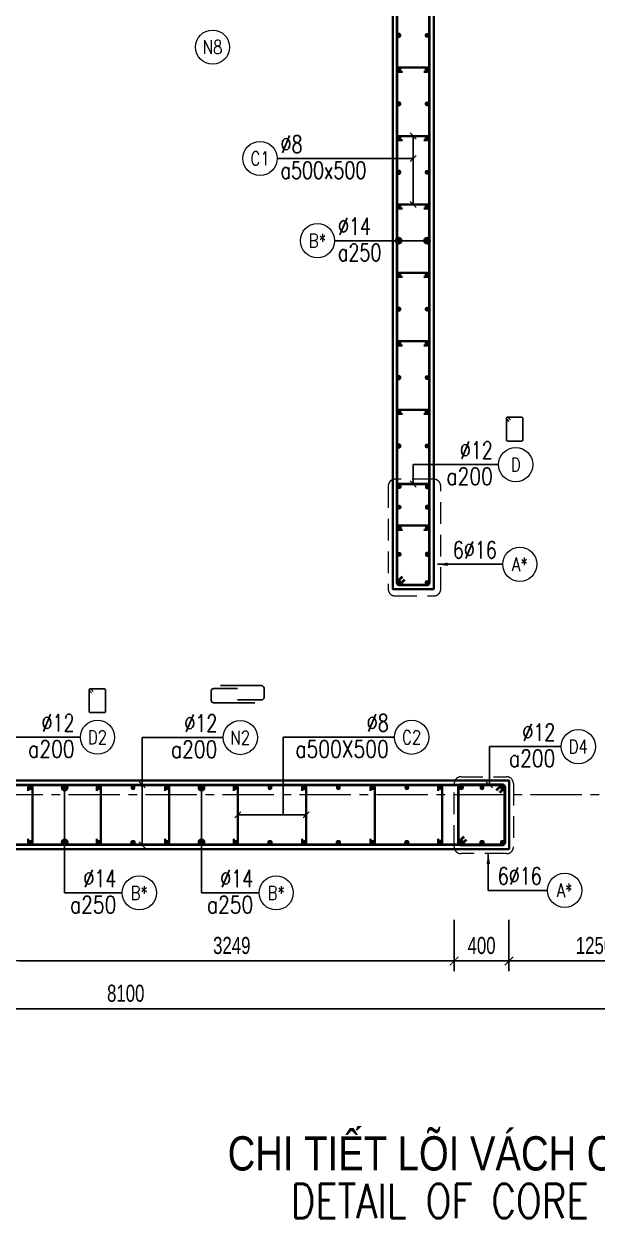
# Model space of a CAD drawing. Header units: millimetres. Extents: x 988833 to 1318015, y -9365 to 47591.
# Drawn here: x 1141246 to 1145433, y 30313 to 39039 of the extents above; entities that cross this region are included whole.
import ezdxf
from ezdxf.enums import TextEntityAlignment as Align

# ---------------------------------------------------------------- set-up
doc = ezdxf.new("R2010")
doc.units = ezdxf.units.MM
doc.header["$MEASUREMENT"] = 0
doc.linetypes.add('HIDDEN2', pattern=[4.7625, 3.175, -1.5875])
doc.linetypes.add('OF_Grid_1$0$CENTER2', pattern=[1.125, 0.75, -0.125, 0.125, -0.125])
doc.layers.get('0').update_dxf_attribs({"lineweight": 20})
doc.layers.get('Defpoints').update_dxf_attribs({"color": 151, "lineweight": 9})
for name, color, linetype, lineweight in [('KC-LEADER', 153, 'Continuous', 18), ('KC-THEP', 6, 'Continuous', 40), ('NDC_S_ANNO', 7, 'Continuous', 20), ('NDC_S_DIM', 1, 'Continuous', 15), ('NDC_S_ENG TITLE', 3, 'Continuous', 20), ('NDC_S_HIDDEN', 8, 'HIDDEN2', 13), ('NDC_S_LEADER', 1, 'Continuous', 15), ('NDC_S_REBAR', 4, 'Continuous', 35), ('NDC_S_STIRRUP', 4, 'Continuous', 40), ('NDC_S_TEXT SYMBOL', 7, 'Continuous', 20), ('NDC_S_VN TEXT', 7, 'Continuous', 20), ('NDC_S_VN TITLE', 6, 'Continuous', 35), ('NDC_S_WALL', 6, 'Continuous', 35), ('OF_Grid_1$0$NDC_S_AXIS', 5, 'OF_Grid_1$0$CENTER2', 13)]:
    doc.layers.add(name, color=color, linetype=linetype, lineweight=lineweight)
doc.layers.add('Leader', color=6, linetype='Continuous')
doc.layers.add('Ligature', color=1, linetype='Continuous')
doc.styles.add('NDC_ANNO', font='', dxfattribs={"width": 0.8})
doc.styles.add('NDC_DIM', font='', dxfattribs={"width": 0.75})
doc.styles.add('NDC_EN TXT', font='romans.shx', dxfattribs={"width": 0.8})
doc.styles.add('NDC_VIE TXT', font='arial.ttf', dxfattribs={"width": 0.8})
doc.styles.get('NDC_ANNO').set_extended_font_data('Dotum')
doc.styles.get('NDC_DIM').set_extended_font_data('Dotum')
doc.dimstyles.new('NDC_dim_30', dxfattribs={"dimscale": 30, "dimtxt": 2.5, "dimasz": 1.5, "dimexe": 1.5, "dimexo": 2.5, "dimgap": 1, "dimtad": 1, "dimdec": 0, "dimzin": 0, "dimdsep": 46, "dimtxsty": 'NDC_DIM', "dimblk": 'DIMMARK', "dimcen": 0.09, "dimdle": 1.2, "dimclrd": 1, "dimclre": 1, "dimclrt": 3, "dimadec": 0, "dimazin": 0, "dimtfac": 1, "dimtdec": 0, "dimtix": 1, "dimtofl": 0, "dimtmove": 0, "dimatfit": 3, "dimfxl": 6, "dimfxlon": 1, "dimtolj": 1, "dimtzin": 0, "dimarcsym": 0})
doc.dimstyles.new('NDC_dim_50', dxfattribs={"dimscale": 50, "dimtxt": 2.5, "dimasz": 1.5, "dimexe": 1.5, "dimexo": 2.5, "dimgap": 1, "dimtad": 1, "dimdec": 0, "dimzin": 0, "dimdsep": 46, "dimtxsty": 'NDC_DIM', "dimblk": 'DIMMARK', "dimcen": 0.09, "dimdle": 1.2, "dimclrd": 1, "dimclre": 1, "dimclrt": 3, "dimadec": 0, "dimazin": 0, "dimtfac": 1, "dimtdec": 0, "dimtix": 1, "dimtofl": 0, "dimtmove": 0, "dimatfit": 3, "dimfxl": 6, "dimfxlon": 1, "dimtolj": 1, "dimtzin": 0, "dimarcsym": 0})

# ---------------------------------------------------------------- blocks, each defined once
blk = doc.blocks.new('Drawing name_symbol')
at = {"layer": 'NDC_S_ENG TITLE', "style": 'NDC_EN TXT', "width": 0.8}
blk.add_attdef('SECTDET1', text='', height=5, dxfattribs=at).set_placement((0, 1.01), align=Align.CENTER)
at = {"layer": 'NDC_S_TEXT SYMBOL', "lineweight": 25, "style": 'NDC_ANNO', "width": 0.8}
blk.add_attdef('SSCALE', text='', height=2.5, dxfattribs=at).set_placement((0, -4), align=Align.CENTER)
at = {"layer": 'NDC_S_VN TITLE', "style": 'NDC_VIE TXT', "width": 0.8}
blk.add_attdef('SECTDET2', text='', height=5, dxfattribs=at).set_placement((0, 7.97), align=Align.CENTER)
blk = doc.blocks.new('THEP')
at = {"layer": 'KC-LEADER', "color": 6}
blk.add_circle((0, 0), 14, dxfattribs=at)
at = {"layer": 'KC-THEP'}
for p, q in [((-14, 0), (14, 0)), ((9.9, 9.9), (-9.9, -9.9)), ((-9.9, 9.9), (9.9, -9.9)), ((0, 14), (0, -14))]:
    blk.add_line(p, q, dxfattribs=at)
blk = doc.blocks.new('DIMMARK')
at = {"layer": 'NDC_S_DIM', "color": 1}
blk.add_line((-1.5, 0), (1, 0), dxfattribs=at)
at = {"layer": 'NDC_S_DIM', "color": 2, "const_width": 0.1}
blk.add_lwpolyline([(-0.42, -0.42), (0.42, 0.42)], dxfattribs=at)
blk = doc.blocks.new('*U9')
blk.add_circle((2.5, 0), 2.5)
at = {"layer": 'NDC_S_VN TEXT', "color": 3, "style": 'NDC_EN TXT', "width": 0.75}
blk.add_attdef('DK2', text='', height=2.5, dxfattribs=at).set_placement((-0.85, 0.85), align=Align.RIGHT)
at = {"layer": 'NDC_S_VN TEXT', "color": 7, "style": 'NDC_EN TXT', "width": 0.8}
blk.add_attdef('SH3', text='', height=2, dxfattribs=at).set_placement((2.5, 0), align=Align.MIDDLE)
blk = doc.blocks.new('*U10')
blk.add_circle((2.5, 0), 2.5)
at = {"layer": 'NDC_S_VN TEXT', "color": 3, "style": 'NDC_EN TXT'}
for tag, width, p in [('DK2', 0.75, (-0.85, 0.85)), ('KC2', 0.8, (-0.85, -2.97))]:
    blk.add_attdef(tag, text='', height=2.5, dxfattribs=dict(at, width=width)).set_placement(p, align=Align.RIGHT)
at = {"layer": 'NDC_S_VN TEXT', "color": 7, "style": 'NDC_EN TXT', "width": 0.8}
blk.add_attdef('SH3', text='', height=2, dxfattribs=at).set_placement((2.5, 0), align=Align.MIDDLE)
blk = doc.blocks.new('A$C72321851')
at = {"layer": 'Ligature'}
for points in [[(-60.9, -129.3), (-60.9, 170.9, -0.414214), (-43.3, 188.5), (25.8, 188.5, -0.414214), (43.4, 170.9), (43.4, -4.3)], [(-39.7, -4.3), (-39.7, -179.5, 0.414214), (-22.1, -197.1), (47, -197.1, 0.414214), (64.6, -179.5), (64.6, 120.7)]]:
    blk.add_lwpolyline(points, format="xyb", dxfattribs=at)
blk = doc.blocks.new('*U11')
blk.add_circle((-2.5, 0), 2.5)
at = {"layer": 'NDC_S_VN TEXT', "color": 3, "style": 'NDC_EN TXT', "width": 0.75}
for tag, p in [('DK1', (0.5, 0.85)), ('KC1', (0.5, -2.97))]:
    blk.add_attdef(tag, p, '', height=2.5, dxfattribs=at)
at = {"layer": 'NDC_S_VN TEXT', "color": 7, "style": 'NDC_EN TXT', "width": 0.8}
blk.add_attdef('SH2', text='', height=2, dxfattribs=at).set_placement((-2.5, 0), align=Align.MIDDLE)
blk = doc.blocks.new('*U12')
blk.add_circle((-2.5, 0), 2.5)
at = {"layer": 'NDC_S_VN TEXT', "color": 3, "style": 'NDC_EN TXT', "width": 0.75}
for tag, p in [('DK1', (0.5, 0.85)), ('KC1', (0.5, -2.97))]:
    blk.add_attdef(tag, p, '', height=2.5, dxfattribs=at)
at = {"layer": 'NDC_S_VN TEXT', "color": 7, "style": 'NDC_EN TXT', "width": 0.8}
blk.add_attdef('SH2', text='', height=2, dxfattribs=at).set_placement((-2.5, 0), align=Align.MIDDLE)
blk = doc.blocks.new('*D687')
at = {"layer": 'Defpoints', "color": 0, "transparency": 16777216}
for p in [(1146040.3, 33009.5), (1137940.3, 32394.8), (1146040.3, 31842.8)]:
    blk.add_point(p, dxfattribs=at)
at = {"layer": 'NDC_S_DIM', "color": 1, "lineweight": -2, "transparency": 16777216}
for p, q in [((1137940.3, 32142.8), (1137940.3, 31767.8)), ((1146040.3, 32142.8), (1146040.3, 31767.8)), ((1138015.3, 31842.8), (1145965.3, 31842.8))]:
    blk.add_line(p, q, dxfattribs=at)
at = {"layer": 'NDC_S_DIM', "color": 1, "lineweight": -2, "transparency": 16777216, "xscale": 75, "yscale": 75, "zscale": 75, "rotation": 180}
blk.add_blockref('DIMMARK', (1137940.3, 31842.8), dxfattribs=at)
at = {"layer": 'NDC_S_DIM', "color": 1, "lineweight": -2, "transparency": 16777216, "xscale": 75, "yscale": 75, "zscale": 75}
blk.add_blockref('DIMMARK', (1146040.3, 31842.8), dxfattribs=at)
at = {"layer": 'NDC_S_DIM', "color": 3, "transparency": 16777216, "insert": (1141990.3, 31955.4), "char_height": 125, "attachment_point": 5, "style": 'NDC_DIM'}
blk.add_mtext('\\A1;8100', dxfattribs=at)
blk = doc.blocks.new('*D688')
at = {"layer": 'Defpoints', "color": 0, "ltscale": 200, "transparency": 16777216}
for p in [(1141140.3, 34220.7), (1144389.5, 33103.5), (1144389.5, 32192)]:
    blk.add_point(p, dxfattribs=at)
at = {"layer": 'NDC_S_DIM', "color": 1, "lineweight": -2, "ltscale": 200, "transparency": 16777216}
for p, q in [((1141140.3, 32492), (1141140.3, 32117)), ((1144389.5, 32492), (1144389.5, 32117)), ((1141215.3, 32192), (1144314.5, 32192))]:
    blk.add_line(p, q, dxfattribs=at)
at = {"layer": 'NDC_S_DIM', "color": 1, "lineweight": -2, "ltscale": 200, "transparency": 16777216, "xscale": 75, "yscale": 75, "zscale": 75, "rotation": 180}
blk.add_blockref('DIMMARK', (1141140.3, 32192), dxfattribs=at)
at = {"layer": 'NDC_S_DIM', "color": 1, "lineweight": -2, "ltscale": 200, "transparency": 16777216, "xscale": 75, "yscale": 75, "zscale": 75}
blk.add_blockref('DIMMARK', (1144389.5, 32192), dxfattribs=at)
at = {"layer": 'NDC_S_DIM', "color": 3, "ltscale": 200, "transparency": 16777216, "insert": (1142764.9, 32304.6), "char_height": 125, "attachment_point": 5, "style": 'NDC_DIM'}
blk.add_mtext('\\A1;3249', dxfattribs=at)
blk = doc.blocks.new('*D689')
at = {"layer": 'Defpoints', "color": 0, "ltscale": 200, "transparency": 16777216}
for p in [(1144389.5, 33103.5), (1144789.5, 33009.5), (1144789.5, 32192)]:
    blk.add_point(p, dxfattribs=at)
at = {"layer": 'NDC_S_DIM', "color": 1, "lineweight": -2, "ltscale": 200, "transparency": 16777216}
for p, q in [((1144389.5, 32492), (1144389.5, 32117)), ((1144789.5, 32492), (1144789.5, 32117)), ((1144464.5, 32192), (1144714.5, 32192))]:
    blk.add_line(p, q, dxfattribs=at)
at = {"layer": 'NDC_S_DIM', "color": 1, "lineweight": -2, "ltscale": 200, "transparency": 16777216, "xscale": 75, "yscale": 75, "zscale": 75, "rotation": 180}
blk.add_blockref('DIMMARK', (1144389.5, 32192), dxfattribs=at)
at = {"layer": 'NDC_S_DIM', "color": 1, "lineweight": -2, "ltscale": 200, "transparency": 16777216, "xscale": 75, "yscale": 75, "zscale": 75}
blk.add_blockref('DIMMARK', (1144789.5, 32192), dxfattribs=at)
at = {"layer": 'NDC_S_DIM', "color": 3, "ltscale": 200, "transparency": 16777216, "insert": (1144589.5, 32304.6), "char_height": 125, "attachment_point": 5, "style": 'NDC_DIM'}
blk.add_mtext('\\A1;400', dxfattribs=at)
blk = doc.blocks.new('*D690')
at = {"layer": 'Defpoints', "color": 0, "ltscale": 200, "transparency": 16777216}
for p in [(1144789.5, 33009.5), (1146039.3, 33009.5), (1146039.3, 32192)]:
    blk.add_point(p, dxfattribs=at)
at = {"layer": 'NDC_S_DIM', "color": 1, "lineweight": -2, "ltscale": 200, "transparency": 16777216}
for p, q in [((1144789.5, 32492), (1144789.5, 32117)), ((1146039.3, 32492), (1146039.3, 32117)), ((1144864.5, 32192), (1145964.3, 32192))]:
    blk.add_line(p, q, dxfattribs=at)
at = {"layer": 'NDC_S_DIM', "color": 1, "lineweight": -2, "ltscale": 200, "transparency": 16777216, "xscale": 75, "yscale": 75, "zscale": 75, "rotation": 180}
blk.add_blockref('DIMMARK', (1144789.5, 32192), dxfattribs=at)
at = {"layer": 'NDC_S_DIM', "color": 1, "lineweight": -2, "ltscale": 200, "transparency": 16777216, "xscale": 75, "yscale": 75, "zscale": 75}
blk.add_blockref('DIMMARK', (1146039.3, 32192), dxfattribs=at)
at = {"layer": 'NDC_S_DIM', "color": 3, "ltscale": 200, "transparency": 16777216, "insert": (1145414.4, 32304.6), "char_height": 125, "attachment_point": 5, "style": 'NDC_DIM'}
blk.add_mtext('\\A1;1250', dxfattribs=at)

msp = doc.modelspace()

# ---------------------------------------------------------------- linework, layer by layer
msp.add_circle((1142624.5, 38868.9), 125)
at = {"layer": 'Ligature'}
for points in [[(1144788.9, 36134.3), (1144772.9, 36150.3, -0.668179), (1144778.7, 36164.2), (1144883.3, 36164.2, -0.414214), (1144891.5, 36156.1), (1144891.5, 35999, -0.414214), (1144883.3, 35990.8), (1144778.7, 35990.8, -0.414214), (1144770.5, 35999), (1144770.5, 36156.1, -0.668179), (1144784.5, 36161.9), (1144800.4, 36145.9)], [(1141741, 34150.3), (1141725, 34166.3, -0.668179), (1141730.8, 34180.2), (1141835.4, 34180.2, -0.414214), (1141843.6, 34172.1), (1141843.6, 34014.9, -0.414214), (1141835.4, 34006.8), (1141730.8, 34006.8, -0.414214), (1141722.6, 34014.9), (1141722.6, 34172.1, -0.668179), (1141736.6, 34177.8), (1141752.5, 34161.9)]]:
    msp.add_lwpolyline(points, format="xyb", dxfattribs=at)
at = {"layer": 'NDC_S_HIDDEN', "ltscale": 50}
for points in [[(1143957.6, 34859.5), (1144241.2, 34859.5, 0.414214), (1144291.2, 34909.5), (1144291.2, 35661.2, 0.414214), (1144241.2, 35711.2), (1143957.6, 35711.2, 0.414214), (1143907.6, 35661.2), (1143907.6, 34909.5, 0.414214)], [(1144439.5, 33538), (1144772.4, 33538, -0.414214), (1144822.4, 33488), (1144822.4, 33026.3, -0.414214), (1144772.4, 32976.3), (1144439.5, 32976.3, -0.414214), (1144389.5, 33026.3), (1144389.5, 33488, -0.414214)]]:
    msp.add_lwpolyline(points, format="xyb", close=True, dxfattribs=at)
at = {"layer": 'NDC_S_REBAR'}
for points in [[(1144168, 38689.5), (1144193, 38689.5, 1), (1144193, 38719.5), (1143986, 38719.5, 1), (1143986, 38689.5), (1144011, 38689.5)], [(1144168, 38189.5), (1144193, 38189.5, 1), (1144193, 38219.5), (1143986, 38219.5, 1), (1143986, 38189.5), (1144011, 38189.5)], [(1144168, 37689.5), (1144193, 37689.5, 1), (1144193, 37719.5), (1143986, 37719.5, 1), (1143986, 37689.5), (1144011, 37689.5)], [(1144168, 37189.5), (1144193, 37189.5, 1), (1144193, 37219.5), (1143986, 37219.5, 1), (1143986, 37189.5), (1144011, 37189.5)], [(1144168, 36689.5), (1144193, 36689.5, 1), (1144193, 36719.5), (1143986, 36719.5, 1), (1143986, 36689.5), (1144011, 36689.5)], [(1144168, 36189.5), (1144193, 36189.5, 1), (1144193, 36219.5), (1143986, 36219.5, 1), (1143986, 36189.5), (1144011, 36189.5)], [(1144168, 35342.6), (1144193, 35342.6, 1), (1144193, 35372.6), (1143986, 35372.6, 1), (1143986, 35342.6), (1144011, 35342.6)], [(1141278.8, 33434.5), (1141278.8, 33459.5, -1), (1141308.8, 33459.5), (1141308.8, 33059.5, -1), (1141278.8, 33059.5), (1141278.8, 33084.5)], [(1141778.8, 33434.5), (1141778.8, 33459.5, -1), (1141808.8, 33459.5), (1141808.8, 33059.5, -1), (1141778.8, 33059.5), (1141778.8, 33084.5)], [(1142278.8, 33434.5), (1142278.8, 33459.5, -1), (1142308.8, 33459.5), (1142308.8, 33059.5, -1), (1142278.8, 33059.5), (1142278.8, 33084.5)], [(1142778.8, 33434.5), (1142778.8, 33459.5, -1), (1142808.8, 33459.5), (1142808.8, 33059.5, -1), (1142778.8, 33059.5), (1142778.8, 33084.5)], [(1143278.8, 33434.5), (1143278.8, 33459.5, -1), (1143308.8, 33459.5), (1143308.8, 33059.5, -1), (1143278.8, 33059.5), (1143278.8, 33084.5)], [(1143778.8, 33434.5), (1143778.8, 33459.5, -1), (1143808.8, 33459.5), (1143808.8, 33059.5, -1), (1143778.8, 33059.5), (1143778.8, 33084.5)], [(1144271.8, 33434.5), (1144271.8, 33459.5, -1), (1144301.8, 33459.5), (1144301.8, 33059.5, -1), (1144271.8, 33059.5), (1144271.8, 33084.5)]]:
    msp.add_lwpolyline(points, format="xyb", dxfattribs=at)
at = {"layer": 'NDC_S_STIRRUP'}
for points in [[(1144009.5, 34999.5), (1143969.5, 34959.5, 0.414214), (1143989.5, 34939.5), (1144189.5, 34939.5, 0.414214), (1144209.5, 34959.5), (1144209.5, 45359.5, 0.414214), (1144189.5, 45379.5), (1143989.5, 45379.5, 0.414214), (1143969.5, 45359.5), (1143969.5, 34959.5, 0.414214), (1143989.5, 34939.5), (1144029.5, 34979.5)], [(1144009.5, 34999.5), (1143969.5, 34959.5, 0.414214), (1143989.5, 34939.5), (1144189.5, 34939.5, 0.414214), (1144209.5, 34959.5), (1144209.5, 35656.9, 0.414214), (1144189.5, 35676.9), (1143989.5, 35676.9, 0.414214), (1143969.5, 35656.9), (1143969.5, 34959.5, 0.414214), (1143989.5, 34939.5), (1144029.5, 34979.5)], [(1144699.5, 33439.5), (1144739.5, 33479.5, -0.414214), (1144759.5, 33459.5), (1144759.5, 33059.5, -0.414214), (1144739.5, 33039.5), (1140690.3, 33039.5, -0.414214), (1140670.3, 33059.5), (1140670.3, 33459.5, -0.414214), (1140690.3, 33479.5), (1144739.5, 33479.5, -0.414214), (1144759.5, 33459.5), (1144719.5, 33419.5)], [(1144459.5, 33099.5), (1144419.5, 33059.5, 0.414214), (1144439.5, 33039.5), (1144739.5, 33039.5, 0.414214), (1144759.5, 33059.5), (1144759.5, 33459.5, 0.414214), (1144739.5, 33479.5), (1144439.5, 33479.5, 0.414214), (1144419.5, 33459.5), (1144419.5, 33059.5, 0.414214), (1144439.5, 33039.5), (1144479.5, 33079.5)]]:
    msp.add_lwpolyline(points, format="xyb", dxfattribs=at)
at = {"layer": 'NDC_S_WALL'}
for points in [[(1137940.3, 45409.5), (1137940.3, 33009.5), (1144790.3, 33009.5), (1144790.3, 33009.5), (1144790.3, 33509.5), (1144790.3, 33509.5), (1141140.3, 33509.5), (1141140.3, 40559.5)], [(1143940.3, 40559.5), (1143940.3, 34909.5), (1143940.3, 34909.5), (1144240.3, 34909.5), (1144240.3, 44909.5)]]:
    msp.add_lwpolyline(points, dxfattribs=at)
at = {"layer": 'OF_Grid_1$0$NDC_S_AXIS', "ltscale": 500}
msp.add_line((1135947.8, 33409.5), (1154568.4, 33409.5), dxfattribs=at)

# ---------------------------------------------------------------- block references
at = {"layer": 'KC-THEP', "xscale": -1}
for p, rotation in [((1143986, 38954.5), 350.3314355636191), ((1143986, 38704.5), 350.3314355636191), ((1143986, 38454.5), 350.3314355636191), ((1143986, 38204.5), 350.3314355636191), ((1143986, 37954.5), 350.3314355636191), ((1143986, 37704.5), 350.3314355636191), ((1143986, 37454.5), 350.3314355636191), ((1143986, 37204.5), 350.3314355636191), ((1143986, 36954.5), 350.3314355636191), ((1143986, 36704.5), 350.3314355636191), ((1143986, 36454.5), 350.3314355636191), ((1143986, 36204.5), 350.3314355636191), ((1143986, 35954.5), 350.3314355636191), ((1144193, 35657.6), 170.331435563619), ((1144193, 35507.6), 170.331435563619), ((1144193, 35357.6), 170.331435563619), ((1144193, 35163), 170.331435563619), ((1143986, 34957.6), 350.3314355636191), ((1141293.8, 33459.5), 170.331435563619), ((1141543.8, 33459.5), 170.331435563619), ((1141793.8, 33459.5), 170.331435563619), ((1142043.8, 33459.5), 170.331435563619), ((1142293.8, 33459.5), 170.331435563619), ((1142543.8, 33459.5), 170.331435563619), ((1142793.8, 33459.5), 170.331435563619), ((1143043.8, 33459.5), 170.331435563619), ((1143293.8, 33459.5), 170.331435563619), ((1143543.8, 33459.5), 170.331435563619), ((1143793.8, 33459.5), 170.331435563619), ((1144043.8, 33459.5), 170.331435563619), ((1144443, 33459.5), 170.331435563619), ((1144593, 33459.5), 170.331435563619), ((1144743, 33459.5), 170.331435563619), ((1144286.8, 33059.5), 350.3314355636191)]:
    msp.add_blockref('THEP', p, dxfattribs=dict(at, rotation=rotation))
at = {"layer": 'KC-THEP'}
for p, rotation in [((1144193, 38954.5), 9.668564436380926), ((1144193, 38704.5), 9.668564436380926), ((1144193, 38454.5), 9.668564436380926), ((1144193, 38204.5), 9.668564436380926), ((1144193, 37954.5), 9.668564436380926), ((1144193, 37704.5), 9.668564436380926), ((1144193, 37454.5), 9.668564436380926), ((1144193, 37204.5), 9.668564436380926), ((1144193, 36954.5), 9.668564436380926), ((1144193, 36704.5), 9.668564436380926), ((1144193, 36454.5), 9.668564436380926), ((1144193, 36204.5), 9.668564436380926), ((1144193, 35954.5), 9.668564436380926), ((1143986, 35657.6), 189.6685644363809), ((1143986, 35507.6), 189.6685644363809), ((1143986, 35357.6), 189.6685644363809), ((1143986, 35163), 189.6685644363809), ((1144193, 34957.6), 9.668564436380946), ((1144286.8, 33459.5), 189.6685644363809), ((1141293.8, 33059.5), 9.668564436380946), ((1141543.8, 33059.5), 9.668564436380946), ((1141793.8, 33059.5), 9.668564436380946), ((1142043.8, 33059.5), 9.668564436380946), ((1142293.8, 33059.5), 9.668564436380946), ((1142543.8, 33059.5), 9.668564436380946), ((1142793.8, 33059.5), 9.668564436380946), ((1143043.8, 33059.5), 9.668564436380946), ((1143293.8, 33059.5), 9.668564436380946), ((1143543.8, 33059.5), 9.668564436380946), ((1143793.8, 33059.5), 9.668564436380946), ((1144043.8, 33059.5), 9.668564436380946), ((1144443, 33059.5), 9.668564436380946), ((1144593, 33059.5), 9.668564436380946), ((1144743, 33059.5), 9.668564436380946)]:
    msp.add_blockref('THEP', p, dxfattribs=dict(at, rotation=rotation))
at = {"layer": 'Leader', "rotation": 89.99999999999997}
msp.add_blockref('A$C72321851', (1142803.3, 34139.2), dxfattribs=at)
at = {"layer": 'NDC_S_ANNO'}
ref = msp.add_blockref('Drawing name_symbol', (1146087.9, 30262.9), dxfattribs=dict(at, xscale=50, yscale=50, zscale=50))
ref.add_attrib('SECTDET1', 'DETAIL OF CORE WALL OF-CW6+CW1+CW2', dxfattribs={"layer": 'NDC_S_ENG TITLE', "height": 250, "style": 'NDC_EN TXT', "width": 0.8}).set_placement((1146087.9, 30313.4), align=Align.CENTER)
ref.add_attrib('SECTDET2', 'CHI TIẾT LÕI VÁCH OF-CW6+CW1+CW2 TẦNG 20F', dxfattribs={"layer": 'NDC_S_VN TITLE', "height": 250, "style": 'NDC_VIE TXT', "width": 0.8}).set_placement((1146087.9, 30661.4), align=Align.CENTER)
at = {"layer": 'NDC_S_VN TEXT', "xscale": 50, "yscale": 50, "zscale": 50}
for name, p, values in [('*U12', (1143096.2, 38055.2), {'SH2': 'C1', 'DK1': '%%c8', 'KC1': 'a500x500'}), ('*U11', (1143515.8, 37454.5), {'SH2': 'B*', 'DK1': '%%C14', 'KC1': 'a250'}), ('*U10', (1144714, 35818.8), {'SH3': 'D', 'DK2': '%%C12', 'KC2': 'a200'}), ('*U9', (1144743.7, 35090.4), {'SH3': 'A*', 'DK2': '6%%C16'}), ('*U10', (1141658.8, 33826.9), {'SH3': 'D2', 'DK2': '%%C12', 'KC2': 'a200'}), ('*U10', (1142701.9, 33824.4), {'SH3': 'N2', 'DK2': '%%C12', 'KC2': 'a200'}), ('*U10', (1143953.8, 33826.8), {'SH3': 'C2', 'DK2': '%%c8', 'KC2': 'a500X500'}), ('*U10', (1145170.7, 33758.2), {'SH3': 'D4', 'DK2': '%%C12', 'KC2': 'a200'}), ('*U10', (1141964.4, 32689.7), {'SH3': 'B*', 'DK2': '%%C14', 'KC2': 'a250'}), ('*U10', (1142964.4, 32689.7), {'SH3': 'B*', 'DK2': '%%C14', 'KC2': 'a250'}), ('*U9', (1145071.6, 32708), {'SH3': 'A*', 'DK2': '6%%C16'})]:
    msp.add_blockref(name, p, dxfattribs=at).add_auto_attribs(values)

# ---------------------------------------------------------------- texts
at = {"layer": 'NDC_S_VN TEXT', "color": 7, "style": 'NDC_EN TXT', "width": 0.8}
msp.add_attdef('N8', text='3', height=100, dxfattribs=at).set_placement((1142624.5, 38868.9), align=Align.MIDDLE)

# ---------------------------------------------------------------- dimensions: what is measured, and where the dimension line sits
at = {"layer": 'NDC_S_DIM', "ltscale": 200}
for base, p1, p2, picture, middle in [((1144389.5, 32192), (1141140.3, 34220.7), (1144389.5, 33103.5), '*D688', (1142764.9, 32304.6)), ((1144789.5, 32192), (1144389.5, 33103.5), (1144789.5, 33009.5), '*D689', (1144589.5, 32304.6)), ((1146039.3, 32192), (1144789.5, 33009.5), (1146039.3, 33009.5), '*D690', (1145414.4, 32304.6))]:
    dim = msp.add_linear_dim(base=base, p1=p1, p2=p2, dimstyle='NDC_dim_50', override={"dimtmove": 1}, dxfattribs=at)
    dim.commit()
    dim.dimension.update_dxf_attribs({"geometry": picture, "text_midpoint": middle})
at = {"layer": 'NDC_S_DIM'}
dim = msp.add_linear_dim(base=(1146040.3, 31842.8), p1=(1137940.3, 32394.8), p2=(1146040.3, 33009.5), dimstyle='NDC_dim_50', override={"dimtmove": 1}, dxfattribs=at)
dim.commit()
dim.dimension.update_dxf_attribs({"geometry": '*D687', "text_midpoint": (1141990.3, 31955.4)})

# ---------------------------------------------------------------- leaders
at = {"layer": 'NDC_S_LEADER'}
for points, dimstyle, override in [([(1144089.5, 38219.5), (1144089.5, 37719.5)], 'NDC_dim_30', {"dimtad": 0, "dimldrblk": 'Oblique'}), ([(1144089.5, 37719.5), (1144089.5, 38219.5)], 'NDC_dim_30', {"dimtad": 0, "dimldrblk": 'Oblique'}), ([(1144089.5, 38055.2), (1143096.2, 38055.2)], 'NDC_dim_30', {"dimtad": 0, "dimldrblk": 'Oblique'}), ([(1144191.8, 37454.5), (1143515.8, 37454.5)], 'NDC_dim_30', {"dimtad": 0, "dimldrblk": 'Origin'}), ([(1143984.8, 37454.5), (1143515.8, 37454.5)], 'NDC_dim_30', {"dimtad": 0, "dimldrblk": 'Origin'}), ([(1144089.5, 35676.9), (1144089.5, 35818.8), (1144714, 35818.8)], 'NDC_dim_30', {"dimtad": 0, "dimldrblk": 'Oblique'}), ([(1144266.5, 35090.2), (1144743.7, 35090.2)], 'NDC_dim_50', {"dimgap": 1, "dimtad": 0}), ([(1141110.3, 33826.9), (1141656.7, 33826.9)], 'NDC_dim_30', {"dimtad": 0, "dimldrblk": 'Oblique'}), ([(1142110.1, 33039.5), (1142110.1, 33824.2), (1142701.9, 33824.2)], 'NDC_dim_30', {"dimtad": 0, "dimldrblk": 'Oblique'}), ([(1142110.1, 33479.5), (1142110.1, 33824.2), (1142701.9, 33824.2)], 'NDC_dim_30', {"dimtad": 0, "dimldrblk": 'Oblique'}), ([(1143140.9, 33259.5), (1143140.9, 33826.8), (1143953.8, 33826.8)], 'NDC_dim_30', {"dimgap": 1, "dimtad": 0}), ([(1144646.2, 33479.5), (1144646.2, 33758.2), (1145170.7, 33758.2)], 'NDC_dim_30', {"dimtad": 0, "dimldrblk": 'Oblique'}), ([(1141543.8, 33459.5), (1141543.8, 32689.6), (1141964.4, 32689.6)], 'NDC_dim_30', {"dimgap": 1, "dimtad": 0, "dimldrblk": 'Origin'}), ([(1142543.8, 33459.5), (1142543.8, 32689.6), (1142964.4, 32689.6)], 'NDC_dim_30', {"dimgap": 1, "dimtad": 0, "dimldrblk": 'Origin'}), ([(1142808.8, 33259.5), (1143308.8, 33259.5)], 'NDC_dim_30', {"dimtad": 0, "dimldrblk": 'Oblique'}), ([(1143308.8, 33259.5), (1142808.8, 33259.5)], 'NDC_dim_30', {"dimtad": 0, "dimldrblk": 'Oblique'}), ([(1141543.8, 33059.5), (1141543.8, 32689.6), (1141964.4, 32689.6)], 'NDC_dim_30', {"dimgap": 1, "dimtad": 0, "dimldrblk": 'Origin'}), ([(1142543.8, 33059.5), (1142543.8, 32689.6), (1142964.4, 32689.6)], 'NDC_dim_30', {"dimgap": 1, "dimtad": 0, "dimldrblk": 'Origin'}), ([(1144638.5, 32976.3), (1144638.5, 32707.8), (1145071.6, 32707.8)], 'NDC_dim_50', {"dimgap": 1, "dimtad": 0})]:
    msp.add_leader(points, dimstyle=dimstyle, override=override, dxfattribs=at)

doc.saveas('drawing.dxf')
